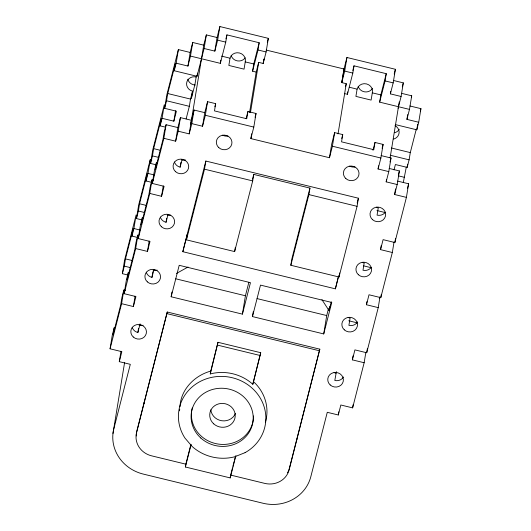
<?xml version="1.0" encoding="UTF-8"?>
<svg xmlns="http://www.w3.org/2000/svg" width="531" height="531" viewBox="0 0 531 531"><rect width="100%" height="100%" fill="white"/><g stroke="black" fill="none" stroke-linecap="round" stroke-linejoin="round"><path stroke-width="0.8" d="M179.544 410.828L179.724 409.195M179.996 406.746C180.646 389.588 194.651 375.43 210.747 371.103L217.995 342.303L260.728 352.71L252.816 384.285A43.794 40.86 9.3 0 0 210.283 373.924L210.747 371.103M365.852 352.338L364.153 362.733L352.617 407.874L340.836 405L338.287 414.983L327.275 412.302L310.821 476.679A39.772 37.104 9.3 0 1 263.011 503.242L143.277 474.083A39.772 37.104 9.3 0 1 113.846 428.716L130.301 364.332L119.289 361.657L121.845 351.675L110.063 348.807L112.287 335.207L114.218 327.654L113.03 334.895L120.71 304.867L121.891 297.625L123.823 290.072L125.396 290.45M127.865 275.018L122.362 273.677L124.593 260.077L136.128 214.942L133.898 228.542L131.967 236.096L137.469 237.43M122.362 273.677L124.294 266.124L125.482 258.882L133.155 228.854L131.967 236.096M110.063 348.807L121.599 303.672L123.823 290.072M124.148 293.689L126.371 280.089L128.303 272.536L127.121 279.777L134.794 249.749L135.982 242.508L137.907 234.954L135.684 248.554L124.148 293.689L135.929 296.557L133.374 306.54L121.599 303.672M141.95 219.9L136.447 218.56L138.677 204.959L150.213 159.824L151.786 160.209M136.447 218.56L138.379 211.006L139.567 203.765L147.24 173.737L146.058 180.978L151.554 182.319M146.058 180.978L147.983 173.425L150.213 159.824M135.684 248.554L147.465 251.422L150.014 241.439L138.233 238.572L140.463 224.971L142.388 217.418L141.206 224.659L148.879 194.631L150.067 187.39L151.999 179.836L153.565 180.221M156.034 164.783L150.538 163.442L152.762 149.842L164.298 104.707L162.074 118.307L160.143 125.86L165.645 127.201M150.538 163.442L152.47 155.888L153.651 148.647L161.324 118.619L160.143 125.86M119.289 361.657L120.995 351.257M138.233 238.572L149.769 193.437L151.999 179.836M149.769 193.437L161.55 196.304L164.099 186.321L152.317 183.454L154.548 169.854L156.479 162.3L155.291 169.542L162.964 139.514L164.152 132.272L166.084 124.719L177.865 127.586L175.635 141.186L163.853 138.319L166.084 124.719M162.074 118.307L173.849 121.174L176.405 111.198L164.623 108.324L166.847 94.73L178.383 49.589L190.164 52.456L187.941 66.056L176.159 63.189L178.383 49.589M164.623 108.324L166.555 100.771L167.736 93.536L175.416 63.501L174.228 70.742L197.014 76.291L204.116 48.507L206.34 34.907L217.06 37.522L214.836 51.115L204.116 48.507M133.374 306.54L135.08 296.139M112.977 433.488L124.573 362.666M147.465 251.422L149.165 241.021M132.192 327.368A7.826 7.301 9.3 0 0 137.868 332.512L138.531 328.49M161.55 196.304L163.249 185.903M173.849 121.174L175.555 110.773M146.277 272.25A7.826 7.301 9.3 0 0 151.959 277.394L152.882 271.766M175.635 141.186L178.184 131.203L180.414 117.61L191.419 120.291M187.941 66.056L190.49 56.08L192.713 42.48L203.725 45.162L189.195 133.885L178.184 131.203M160.362 217.139A7.826 7.301 9.3 0 0 166.044 222.283L166.701 218.254M186.135 118.864L189.341 106.319L190.529 99.085L192.567 91.106L192.156 91.04A7.826 7.301 9.3 0 1 186.573 83.706L186.892 81.827A7.826 7.301 9.3 0 1 194.605 76.763L196.165 77.028L196.57 75.435M174.447 162.021A7.826 7.301 9.3 0 0 180.128 167.165L180.918 162.333M192.567 91.106L191.379 98.348L194.977 84.27L196.165 77.028M197.014 76.291L197.545 73.072M144.014 403.56L144.279 401.934M191.81 123.637L194.041 110.036L204.76 112.645L202.53 126.245L191.81 123.637L189.195 133.885M235.897 455.611L230.195 477.913L185.372 466.995L185.837 464.174L151.581 455.83A20.284 18.924 9.3 0 1 136.567 432.692L167.258 312.022L319.821 349.172L289.13 469.842A20.284 18.924 9.3 0 1 264.743 483.389L230.66 475.086L232.492 467.917M171.155 296.776L179.199 265.308L250.459 282.665L242.415 314.133L171.155 296.776L171.938 291.99M338.645 276.087L335.386 288.844L182.823 251.694L205.842 161.052L358.405 198.209L357.071 206.327L339.01 277.003L290.829 265.268L291.891 258.77L309.951 188.1L253.758 174.414L252.524 179.232M202.53 126.245L205.338 115.28L207.561 101.68L215.672 103.651L214.484 110.893L246.736 118.752L247.924 111.51L256.035 113.481L253.805 127.082L250.864 138.591L329.466 157.734L332.406 146.224L334.63 132.624L342.741 134.595L341.559 141.837L373.804 149.696L374.992 142.454L383.103 144.425L380.88 158.026L378.072 168.997L388.792 171.606L386.17 181.854L397.181 184.536L394.626 194.519L406.407 197.386L394.872 242.521L383.097 239.654L380.541 249.63L392.323 252.504L380.787 297.639L369.005 294.771L366.456 304.748L378.238 307.622L366.702 352.757L354.92 349.889L352.372 359.865L364.153 362.733M214.836 51.115L217.637 40.15L219.867 26.55L268.334 38.351L266.111 51.952L263.17 63.461L258.677 62.366L256.194 72.077L249.57 112.559M253.758 174.414L252.696 180.912L234.629 251.581L186.447 239.853L187.516 233.348L182.823 251.694M190.49 56.08L220.325 63.342L220.85 60.122M186.447 239.853L204.508 169.177L205.842 161.052M220.325 63.342L225.748 42.122L226.936 34.88L259.181 42.739L258 49.98L252.577 71.194L256.194 72.077M230.029 58.198L228.841 65.439L244.048 69.143L245.236 61.901A7.826 7.301 9.3 0 0 239.441 52.967A7.826 7.301 9.3 0 0 230.029 58.198L221.513 56.1M252.577 71.194L253.758 63.959L259.181 42.739M250.459 112.565L258.677 62.366M250.864 138.591L251.654 133.792M263.17 63.461L263.821 59.459M263.303 62.923L263.96 58.921M210.283 373.924L217.995 342.303M234.629 251.581L235.299 247.519M242.415 314.133L245.422 295.767L248.84 282.392M252.457 316.576L260.502 285.107L331.756 302.458L323.718 333.933L252.457 316.576L253.241 311.783M230.195 477.913L230.547 475.789M252.816 384.285L260.728 352.71M290.829 265.268L308.889 194.598L309.951 188.1M329.466 157.734L331.689 144.133L334.63 132.624M338.035 133.892L346.258 83.692L341.765 82.604L343.995 69.003L346.935 57.494L395.409 69.296L393.179 82.896L390.378 93.868L401.097 96.476L398.064 108.317M341.904 82.059L344.128 68.466M341.765 82.604L344.705 71.094L346.935 57.494M344.5 93.582L347.393 94.286L347.792 91.876M347.393 94.286L352.816 73.066L354.004 65.824L386.256 73.683L385.068 80.924L379.645 102.138L409.481 109.406L406.932 119.389L418.713 122.256L416.782 129.81L395.568 124.639M296.577 440.71L296.842 439.084M357.097 89.142L355.909 96.383L371.116 100.087L372.304 92.845A7.826 7.301 9.3 0 0 366.509 83.911A7.826 7.301 9.3 0 0 357.097 89.142L349.358 87.237M323.718 333.933L326.724 315.56L328.503 308.591M321.925 299.637L329.034 310.589L329.691 306.553M335.386 288.844L338.526 275.994M339.01 277.003L339.674 272.941M379.645 102.138L380.833 94.903L386.256 73.683M336.395 371.66L334.809 380.468A7.826 7.301 9.3 0 0 343.491 377.01M378.072 168.997L378.596 165.798M390.378 93.868L390.77 91.465M338.287 414.983L338.811 411.784M352.372 359.865L353.029 355.87M386.17 181.854L386.568 179.458M390.119 157.734L399.259 101.925M366.456 304.748L366.981 301.548M388.792 171.606L391.015 158.006L381.066 155.583M401.097 96.476L403.321 82.876L393.371 80.453M352.617 407.874L353.142 404.675M380.541 249.63L381.198 245.634M366.702 352.757L367.359 348.754M394.626 194.519L395.549 188.917M406.932 119.389L407.715 114.59M397.181 184.536L399.405 170.936L389.183 168.446M409.481 109.406L411.711 95.806L401.489 93.317M378.238 307.622L379.937 297.221M380.787 297.639L381.311 294.44M392.323 252.504L394.029 242.103M403.275 182.657L406.328 166.973M394.872 242.521L395.529 238.519M394.022 169.9L395.396 164.524L407.177 167.391L407.702 164.192M407.177 167.391L409.109 159.838L410.29 152.596L416.151 129.677M416.782 129.81L417.705 124.174M406.407 197.386L408.638 183.786L397.639 181.111M418.713 122.256L420.937 108.656L409.945 105.981M174.228 70.742L176.159 63.189M152.317 183.454L163.853 138.319M190.164 52.456L192.713 42.48M177.865 127.586L180.414 117.61M203.725 45.162L206.34 34.907M190.403 124.274L194.041 110.036M137.868 332.512L140.084 323.864M151.959 277.394L153.963 269.529M166.044 222.283L168.055 214.411M180.128 167.165L182.14 159.293M217.06 37.522L219.867 26.55M204.76 112.645L207.561 101.68M225.927 38.809L226.936 34.88M214.869 106.797L215.672 103.651M167.258 312.022L136.832 431.066A20.284 18.924 9.3 0 0 136.294 435.978M246.112 118.579L247.924 111.51M267.332 42.274L268.334 38.351M255.053 117.318L256.035 113.481M185.837 464.174L190.928 444.261M185.372 466.995L191.074 444.699M232.897 466.324L234.118 461.545M234.529 459.959L235.339 456.773M345.495 86.686L346.258 83.692M352.796 70.543L354.004 65.824M341.738 138.525L342.741 134.595M329.034 310.589L331.278 301.794M319.821 349.172L289.395 468.216A20.284 18.924 9.3 0 1 287.51 472.802M357.171 203.015L358.405 198.209M372.988 150.313L374.992 142.454M394.208 74.001L395.409 69.296M382.101 148.341L383.103 144.425M402.312 86.819L403.321 82.876M390.013 161.948L391.015 158.006M411.319 97.346L411.711 95.806M398.423 174.772L399.405 170.936M420.333 111.032L420.937 108.656M379.307 298.548L379.692 297.041M407.476 188.319L408.638 183.786M176.471 273.438L188.014 267.027M245.236 61.901L253.758 63.959M372.304 92.845L380.833 94.903M266.197 50.06L343.995 69.003M217.637 40.15L225.748 42.122M258 49.98L266.111 51.952M344.705 71.094L352.816 73.066M385.068 80.924L393.179 82.896M167.736 93.536L190.529 99.085M391.433 148.003L410.29 152.596M166.555 100.771L189.341 106.319M390.245 155.244L409.109 159.838M205.338 115.28L253.805 127.082M332.406 146.224L380.88 158.026M398.343 175.841L404.629 177.374M153.651 148.647L160.727 150.373M152.47 155.888L158.756 157.422M376.95 210.555L385.592 212.659M204.508 169.177L252.696 180.912M308.889 194.598L357.071 206.327M147.983 173.425L154.269 174.951M139.567 203.765L146.636 205.49M138.379 211.006L144.664 212.539M363.649 265.865L371.508 267.777M133.898 228.542L140.184 230.069M125.482 258.882L132.551 260.608M124.294 266.124L130.58 267.657M348.774 320.79L357.416 322.894M175.761 278.802L245.422 295.767M257.064 298.601L326.724 315.56M166.993 313.642L319.556 350.799M217.537 345.123L260.27 355.531M235.432 413.457A12.777 11.921 9.3 0 1 221.792 420.751A12.777 11.921 9.3 0 1 210.814 409.806M253.533 415.926A31.117 29.032 9.3 0 1 218.878 444.162A31.117 29.032 9.3 0 1 192.242 407.987M253.28 381.457A43.794 40.86 9.3 0 1 265.341 422.51M395.037 125.668A7.826 7.301 9.3 0 1 399.093 132.942A7.826 7.301 9.3 0 1 393.557 139.089M385.4 212.201A7.826 7.301 9.3 0 1 377.063 215.121L378.251 207.88A7.826 7.301 9.3 0 1 376.346 207.156M157.183 270.133A7.826 7.301 9.3 0 1 153.14 270.153M170.61 215.161A7.826 7.301 9.3 0 1 167.225 215.042M185.359 159.897A7.826 7.301 9.3 0 1 181.98 160.057M143.098 325.251A7.826 7.301 9.3 0 1 139.056 325.271M371.328 267.319A7.826 7.301 9.3 0 1 362.992 270.239L364.18 262.998A7.826 7.301 9.3 0 1 362.275 262.281M357.589 321.899A7.826 7.301 9.3 0 1 348.907 325.357L350.088 318.115A7.826 7.301 9.3 0 1 348.183 317.399M335.99 373.233A7.826 7.301 9.3 0 1 334.085 372.51M399.239 129.292A7.826 7.301 9.3 0 1 394.599 132.73M195.209 85.02A7.826 7.301 9.3 0 1 187.821 79.252M372.616 88.259A7.826 7.301 9.3 0 1 364.943 91.896A7.826 7.301 9.3 0 1 358.252 86.573M245.196 57.852A7.826 7.301 9.3 0 1 237.536 60.906A7.826 7.301 9.3 0 1 231.184 55.629M355.013 166.96A7.826 7.301 9.3 0 1 349.723 166.123M227.945 136.016A7.826 7.301 9.3 0 1 222.655 135.179M245.063 452.658L234.642 456.806A43.794 40.86 9.3 0 1 192.109 446.445L184.907 438.009A43.794 40.86 9.3 0 1 199.225 381.995A43.794 40.86 9.3 0 1 259.374 396.644A43.794 40.86 9.3 0 1 245.063 452.658M213.708 423.844A12.777 11.921 9.3 0 0 234.875 418.368A12.777 11.921 9.3 0 0 218.818 403.832A12.777 11.921 9.3 0 0 213.708 423.844M200.804 438.015A31.117 29.032 9.3 0 0 252.364 424.687A31.117 29.032 9.3 0 0 213.263 389.276A31.117 29.032 9.3 0 0 200.804 438.015M175.529 171.646A7.826 7.301 9.3 0 0 188.498 168.294A7.826 7.301 9.3 0 0 178.662 159.386A7.826 7.301 9.3 0 0 175.529 171.646M161.444 226.764A7.826 7.301 9.3 0 0 174.414 223.412A7.826 7.301 9.3 0 0 164.577 214.504A7.826 7.301 9.3 0 0 161.444 226.764M147.352 281.881A7.826 7.301 9.3 0 0 160.329 278.529A7.826 7.301 9.3 0 0 150.492 269.615A7.826 7.301 9.3 0 0 147.352 281.881M133.268 336.999A7.826 7.301 9.3 0 0 146.244 333.641A7.826 7.301 9.3 0 0 136.401 324.733A7.826 7.301 9.3 0 0 133.268 336.999M330.202 384.955A7.826 7.301 9.3 0 0 343.179 381.603A7.826 7.301 9.3 0 0 333.342 372.689A7.826 7.301 9.3 0 0 330.202 384.955M344.307 329.844A7.826 7.301 9.3 0 0 357.277 326.485A7.826 7.301 9.3 0 0 347.44 317.578A7.826 7.301 9.3 0 0 344.307 329.844M358.392 274.726A7.826 7.301 9.3 0 0 371.361 271.368A7.826 7.301 9.3 0 0 361.525 262.46A7.826 7.301 9.3 0 0 358.392 274.726M372.463 219.602A7.826 7.301 9.3 0 0 385.433 216.25A7.826 7.301 9.3 0 0 375.596 207.342A7.826 7.301 9.3 0 0 372.463 219.602M345.847 178.569A7.826 7.301 9.3 0 0 358.817 175.217A7.826 7.301 9.3 0 0 348.98 166.303A7.826 7.301 9.3 0 0 345.847 178.569M218.772 147.625A7.826 7.301 9.3 0 0 231.748 144.273A7.826 7.301 9.3 0 0 221.905 135.365A7.826 7.301 9.3 0 0 218.772 147.625"/></g></svg>
